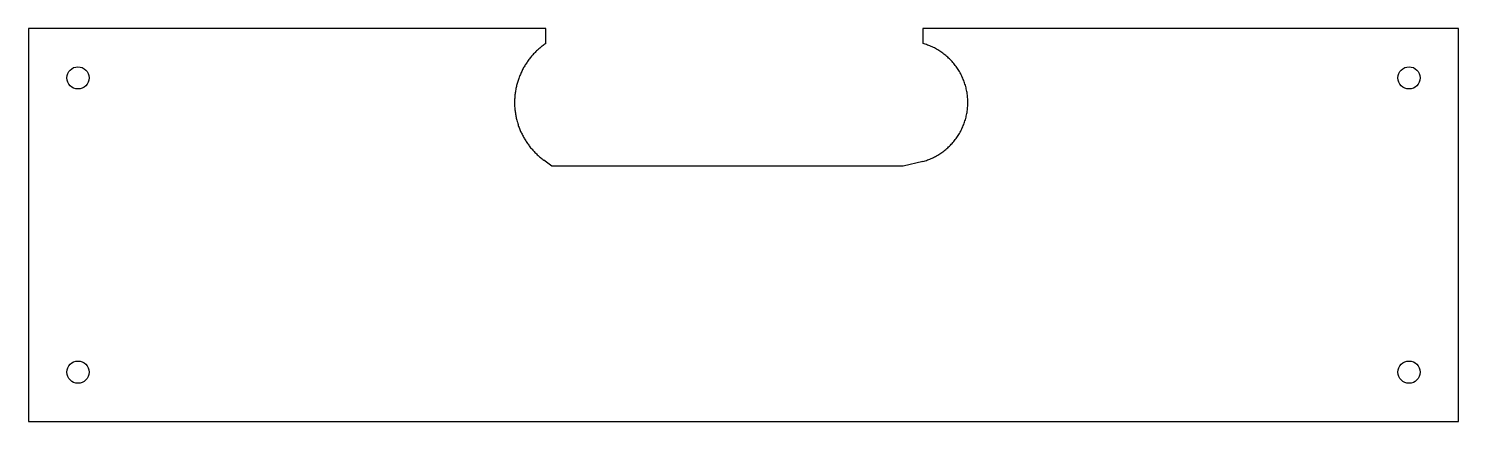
# Model space of a CAD drawing. Extents: x -111 to 179, y 46 to 126.
import ezdxf

# ---------------------------------------------------------------- set-up
doc = ezdxf.new("R2010")
doc.units = 0
doc.layers.get('0').update_dxf_attribs({"linetype": 'CONTINUOUS'})

msp = doc.modelspace()

# ---------------------------------------------------------------- linework, layer by layer
for points in [[(-5.73, 122.62), (-5.73, 125.65), (-110.5, 125.65), (-110.5, 45.95), (179.2, 45.95), (179.2, 125.65), (70.68, 125.65), (70.68, 122.62)], [(70.68, 98.68), (66.7, 97.77), (-4.49, 97.77), (-6.12, 98.97)]]:
    msp.add_lwpolyline(points)
for points in [[(-5.73, 122.62, 0), (-5.9, 122.5, 0), (-6.08, 122.37, 0), (-6.25, 122.24, 0), (-6.43, 122.11, 0), (-6.6, 121.98, 0), (-6.76, 121.84, 0), (-6.93, 121.7, 0), (-7.09, 121.56, 0), (-7.25, 121.42, 0), (-7.41, 121.27, 0), (-7.57, 121.12, 0), (-7.73, 120.97, 0), (-7.88, 120.82, 0), (-8.03, 120.67, 0), (-8.18, 120.51, 0), (-8.32, 120.35, 0), (-8.47, 120.19, 0), (-8.61, 120.02, 0), (-8.75, 119.86, 0), (-8.88, 119.69, 0), (-9.01, 119.52, 0), (-9.15, 119.35, 0), (-9.27, 119.17, 0), (-9.4, 119, 0), (-9.52, 118.82, 0), (-9.64, 118.64, 0), (-9.76, 118.46, 0), (-9.88, 118.27, 0), (-9.99, 118.09, 0), (-10.1, 117.9, 0), (-10.2, 117.72, 0), (-10.31, 117.53, 0), (-10.41, 117.33, 0), (-10.51, 117.14, 0), (-10.6, 116.95, 0), (-10.69, 116.75, 0), (-10.78, 116.56, 0), (-10.87, 116.36, 0), (-10.95, 116.16, 0), (-11.03, 115.96, 0), (-11.11, 115.76, 0), (-11.19, 115.55, 0), (-11.26, 115.35, 0), (-11.33, 115.14, 0), (-11.39, 114.94, 0), (-11.45, 114.73, 0), (-11.51, 114.52, 0), (-11.57, 114.31, 0), (-11.62, 114.11, 0), (-11.67, 113.89, 0), (-11.72, 113.68, 0), (-11.76, 113.47, 0), (-11.8, 113.26, 0), (-11.84, 113.05, 0), (-11.88, 112.83, 0), (-11.91, 112.62, 0), (-11.93, 112.41, 0), (-11.96, 112.19, 0), (-11.98, 111.97, 0), (-12, 111.76, 0), (-12.01, 111.54, 0), (-12.02, 111.33, 0), (-12.03, 111.11, 0), (-12.04, 110.9, 0), (-12.04, 110.68, 0), (-12.04, 110.46, 0), (-12.03, 110.25, 0), (-12.03, 110.03, 0), (-12.02, 109.82, 0), (-12, 109.6, 0), (-11.98, 109.39, 0), (-11.96, 109.17, 0), (-11.94, 108.95, 0), (-11.91, 108.74, 0), (-11.88, 108.53, 0), (-11.85, 108.31, 0), (-11.81, 108.1, 0), (-11.77, 107.89, 0), (-11.73, 107.67, 0), (-11.69, 107.46, 0), (-11.64, 107.25, 0), (-11.58, 107.04, 0), (-11.53, 106.83, 0), (-11.47, 106.63, 0), (-11.41, 106.42, 0), (-11.34, 106.21, 0), (-11.28, 106.01, 0), (-11.21, 105.8, 0), (-11.13, 105.6, 0), (-11.05, 105.4, 0), (-10.98, 105.2, 0), (-10.89, 105, 0), (-10.81, 104.8, 0), (-10.72, 104.6, 0), (-10.63, 104.41, 0), (-10.53, 104.21, 0), (-10.43, 104.02, 0), (-10.33, 103.83, 0), (-10.23, 103.64, 0), (-10.12, 103.45, 0), (-10.02, 103.26, 0), (-9.9, 103.08, 0), (-9.79, 102.89, 0), (-9.67, 102.71, 0), (-9.55, 102.53, 0), (-9.43, 102.35, 0), (-9.31, 102.18, 0), (-9.18, 102, 0), (-9.05, 101.83, 0), (-8.92, 101.66, 0), (-8.78, 101.49, 0), (-8.64, 101.33, 0), (-8.5, 101.16, 0), (-8.36, 101, 0), (-8.21, 100.84, 0), (-8.07, 100.68, 0), (-7.92, 100.52, 0), (-7.76, 100.37, 0), (-7.61, 100.22, 0), (-7.45, 100.07, 0), (-7.29, 99.92, 0), (-7.13, 99.78, 0), (-6.97, 99.64, 0), (-6.81, 99.5, 0), (-6.64, 99.36, 0), (-6.47, 99.23, 0), (-6.3, 99.1, 0), (-6.12, 98.97, 0)], [(70.68, 98.68, 0), (70.93, 98.75, 0), (71.17, 98.83, 0), (71.41, 98.91, 0), (71.64, 98.99, 0), (71.88, 99.08, 0), (72.12, 99.17, 0), (72.35, 99.27, 0), (72.58, 99.38, 0), (72.81, 99.48, 0), (73.03, 99.6, 0), (73.26, 99.71, 0), (73.48, 99.84, 0), (73.7, 99.96, 0), (73.91, 100.09, 0), (74.13, 100.23, 0), (74.34, 100.37, 0), (74.54, 100.51, 0), (74.75, 100.66, 0), (74.95, 100.81, 0), (75.15, 100.97, 0), (75.34, 101.13, 0), (75.54, 101.29, 0), (75.73, 101.46, 0), (75.91, 101.63, 0), (76.09, 101.81, 0), (76.27, 101.98, 0), (76.44, 102.17, 0), (76.62, 102.35, 0), (76.78, 102.54, 0), (76.95, 102.73, 0), (77.1, 102.93, 0), (77.26, 103.13, 0), (77.41, 103.33, 0), (77.56, 103.54, 0), (77.7, 103.75, 0), (77.84, 103.96, 0), (77.97, 104.17, 0), (78.1, 104.39, 0), (78.23, 104.61, 0), (78.35, 104.83, 0), (78.46, 105.05, 0), (78.58, 105.28, 0), (78.68, 105.51, 0), (78.78, 105.74, 0), (78.88, 105.97, 0), (78.97, 106.21, 0), (79.06, 106.44, 0), (79.15, 106.68, 0), (79.22, 106.92, 0), (79.3, 107.17, 0), (79.37, 107.41, 0), (79.43, 107.65, 0), (79.49, 107.9, 0), (79.54, 108.14, 0), (79.59, 108.39, 0), (79.63, 108.64, 0), (79.67, 108.89, 0), (79.71, 109.14, 0), (79.73, 109.39, 0), (79.76, 109.64, 0), (79.77, 109.89, 0), (79.79, 110.15, 0), (79.8, 110.4, 0), (79.8, 110.65, 0), (79.8, 110.91, 0), (79.79, 111.16, 0), (79.77, 111.41, 0), (79.76, 111.66, 0), (79.73, 111.91, 0), (79.71, 112.16, 0), (79.67, 112.41, 0), (79.63, 112.66, 0), (79.59, 112.91, 0), (79.54, 113.16, 0), (79.49, 113.41, 0), (79.43, 113.65, 0), (79.37, 113.9, 0), (79.3, 114.14, 0), (79.22, 114.38, 0), (79.15, 114.62, 0), (79.06, 114.86, 0), (78.97, 115.1, 0), (78.88, 115.33, 0), (78.78, 115.56, 0), (78.68, 115.8, 0), (78.58, 116.02, 0), (78.46, 116.25, 0), (78.35, 116.47, 0), (78.23, 116.7, 0), (78.1, 116.92, 0), (77.97, 117.13, 0), (77.84, 117.35, 0), (77.7, 117.56, 0), (77.56, 117.77, 0), (77.41, 117.97, 0), (77.26, 118.17, 0), (77.1, 118.37, 0), (76.95, 118.57, 0), (76.78, 118.76, 0), (76.62, 118.95, 0), (76.44, 119.14, 0), (76.27, 119.32, 0), (76.09, 119.5, 0), (75.91, 119.67, 0), (75.73, 119.85, 0), (75.54, 120.01, 0), (75.34, 120.18, 0), (75.15, 120.34, 0), (74.95, 120.49, 0), (74.75, 120.65, 0), (74.54, 120.79, 0), (74.34, 120.94, 0), (74.13, 121.08, 0), (73.91, 121.21, 0), (73.7, 121.34, 0), (73.48, 121.47, 0), (73.26, 121.59, 0), (73.03, 121.71, 0), (72.81, 121.82, 0), (72.58, 121.93, 0), (72.35, 122.03, 0), (72.12, 122.13, 0), (71.88, 122.22, 0), (71.64, 122.31, 0), (71.41, 122.4, 0), (71.17, 122.48, 0), (70.93, 122.55, 0), (70.68, 122.62, 0)]]:
    msp.add_polyline3d(points)
for centre in [(-100.5, 115.65), (169.2, 115.65), (-100.5, 55.95), (169.2, 55.95)]:
    msp.add_circle(centre, 2.25)

doc.saveas('drawing.dxf')
